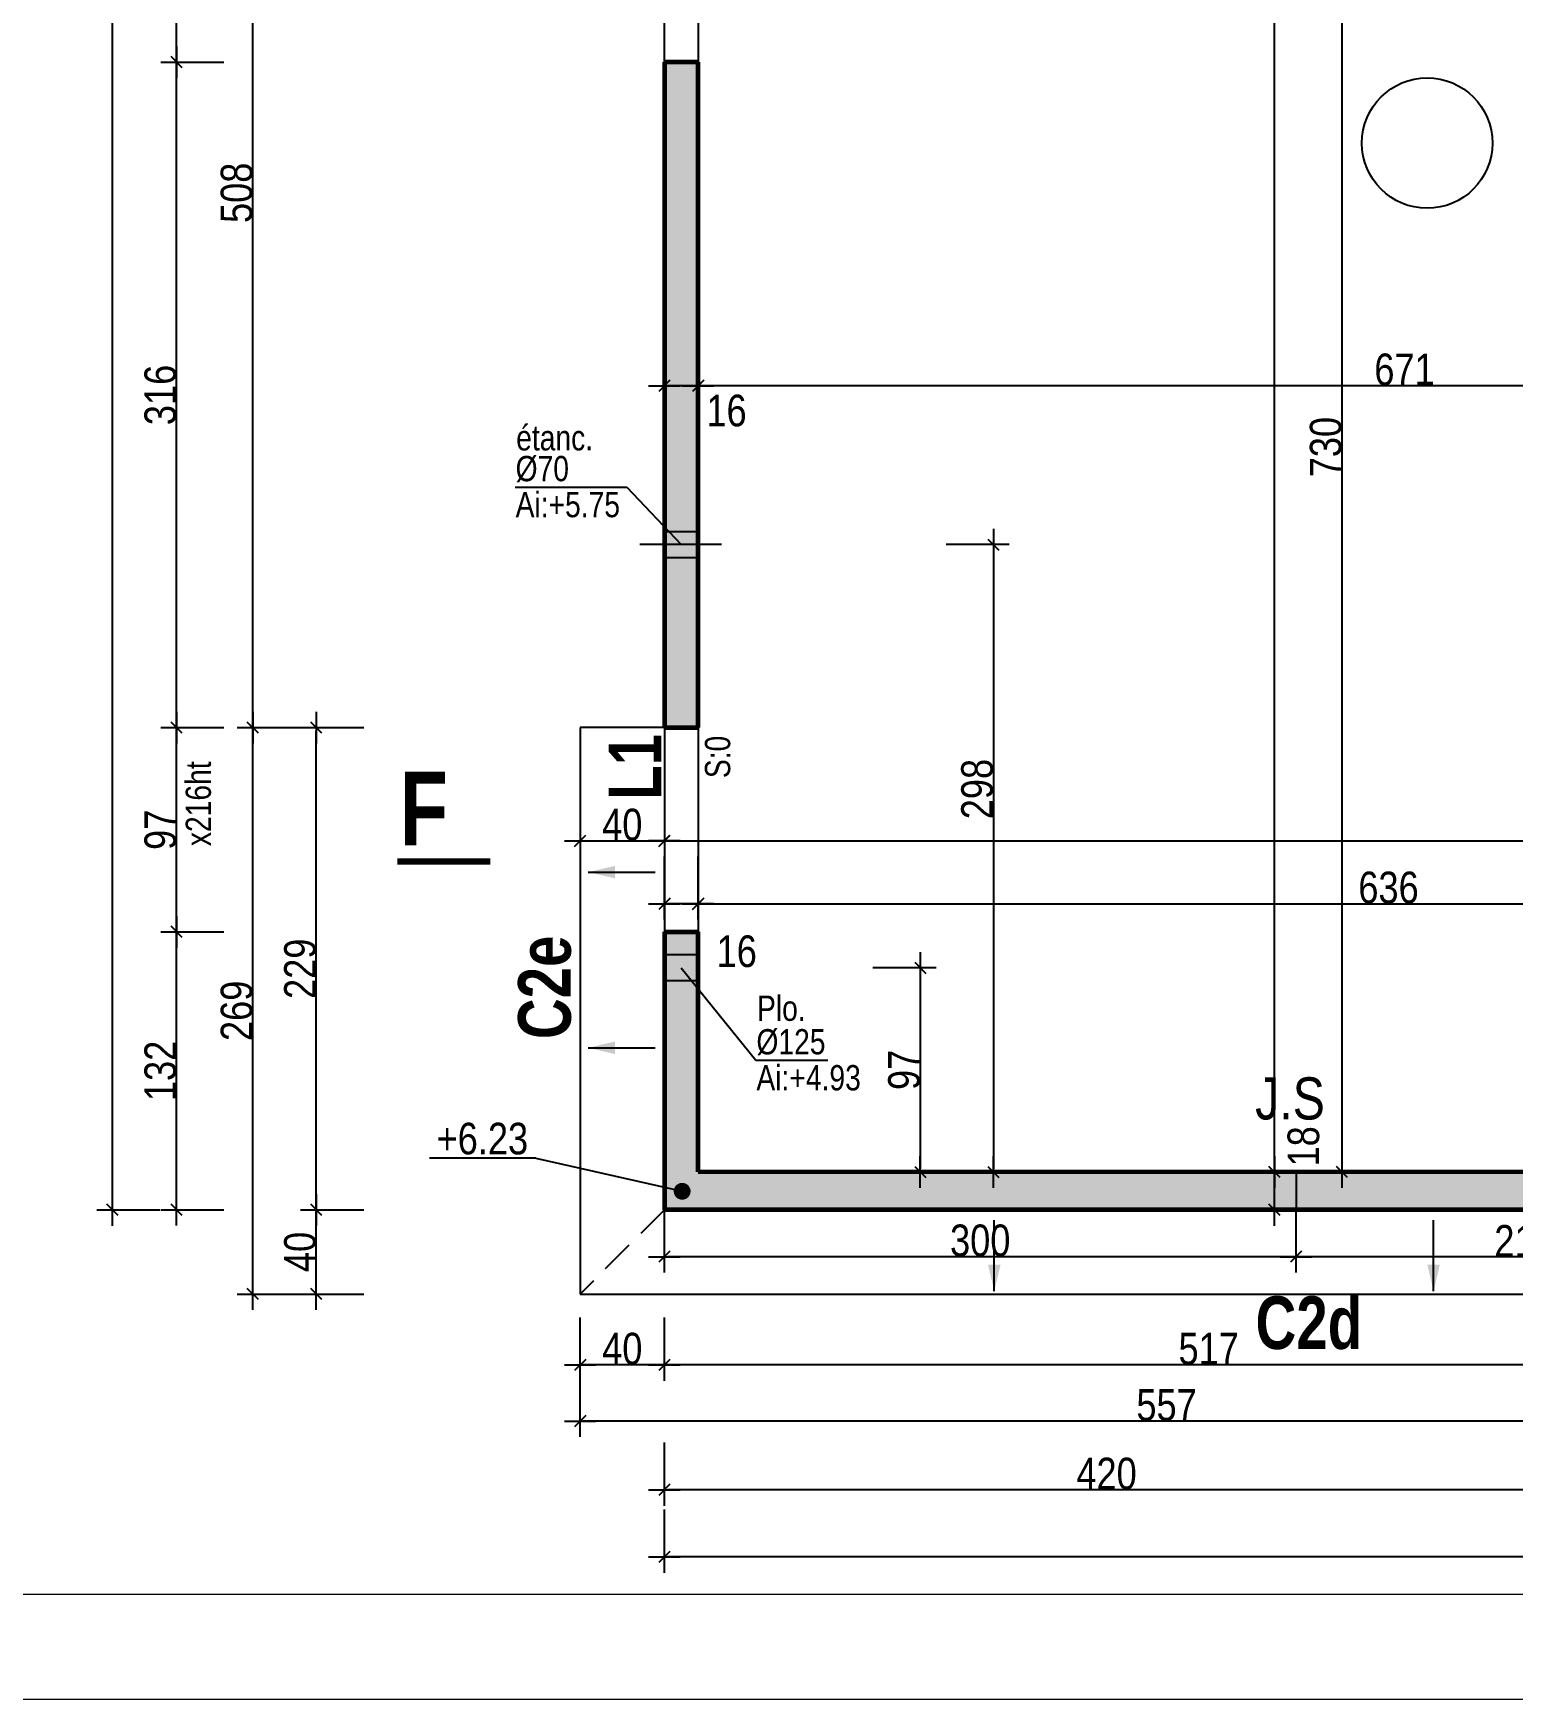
# Model space of a CAD drawing. Header units: centimetres. Extents: x 74297 to 80237, y -23027 to -18827.
# Drawn here: x 75021 to 75724, y -23027 to -22236 of the extents above; entities that cross this region are included whole.
import ezdxf
from ezdxf.enums import TextEntityAlignment as Align

# ---------------------------------------------------------------- set-up
doc = ezdxf.new("R2010")
doc.units = ezdxf.units.CM
doc.header["$LTSCALE"] = 0.5
doc.linetypes.add('CACHE2', pattern=[4.7625, 3.175, -1.5875])
doc.layers.get('DEFPOINTS').update_dxf_attribs({"linetype": 'CONTINUOUS'})
doc.layers.add('01_Cad_1_', color=5, linetype='CONTINUOUS', lineweight=9)
doc.layers.add('01_murs_coup', color=5, linetype='CONTINUOUS', lineweight=60)
for name, color, linetype in [('01_cote_gen', 4, 'CONTINUOUS'), ('01_linteaux', 2, 'CONTINUOUS'), ('01_poch_murs', 253, 'CONTINUOUS'), ('01_resv', 32, 'CONTINUOUS'), ('01_texte', 230, 'CONTINUOUS'), ('AA_COTES', 2, 'CONTINUOUS')]:
    doc.layers.add(name, color=color, linetype=linetype)
doc.styles.add('Arial Narrow', font='ARIALN.TTF')
doc.styles.add('impact', font='impact.ttf')
doc.styles.add('MATTE_TXT', font='arial.ttf')
doc.styles.add('STYLE2', font='ARIALN.TTF')
doc.dimstyles.new('JB50', dxfattribs={"dimscale": 0.1, "dimtxt": 150, "dimasz": 15, "dimexe": 0.1, "dimexo": 0.1, "dimgap": 0.09, "dimtad": 1, "dimdec": 1, "dimdsep": 46, "dimtxsty": 'STYLE2', "dimblk1": 'BOND_G', "dimblk2": 'BOND_D', "dimsah": 1, "dimcen": 1.5, "dimdle": 0.01, "dimse1": 1, "dimse2": 1, "dimclrd": 4, "dimclre": 2, "dimclrt": 6, "dimazin": 2, "dimtfac": 2.333333, "dimtdec": 1, "dimtix": 1, "dimtmove": 2, "dimatfit": 3, "dimldrblk": 'BOND_G', "dimfxl": 1, "dimtolj": 1, "dimtzin": 0, "dimarcsym": 0})

# ---------------------------------------------------------------- blocks, each defined once
blk = doc.blocks.new('BOND_G')
at = {"layer": 'AA_COTES', "color": 0}
for p, q in [((0, -5), (0, 15)), ((5, 0), (-5, 0)), ((1.77, 1.77), (-1.77, -1.77))]:
    blk.add_line(p, q, dxfattribs=at)
blk = doc.blocks.new('BOND_D')
at = {"layer": 'AA_COTES', "color": 0}
for p, q in [((5, 0), (-5, 0)), ((-1.77, -1.77), (1.77, 1.77)), ((0, 5), (0, -15))]:
    blk.add_line(p, q, dxfattribs=at)
blk = doc.blocks.new('*D19')
at = {"layer": '01_cote_gen', "color": 4, "lineweight": -2, "transparency": 16777216}
blk.add_line((75322.24, -22619.1), (76853.23, -22619.1), dxfattribs=at)
at = {"layer": 'DEFPOINTS', "color": 0, "transparency": 16777216}
for p in [(76854.73, -22619.1), (76854.73, -22633.43), (75320.74, -22728.43)]:
    blk.add_point(p, dxfattribs=at)
at = {"layer": '01_cote_gen', "color": 4, "lineweight": -2, "transparency": 16777216, "xscale": 1.5, "yscale": 1.5, "zscale": 1.5, "rotation": 180}
blk.add_blockref('BOND_G', (75320.74, -22619.1), dxfattribs=at)
at = {"layer": '01_cote_gen', "color": 4, "lineweight": -2, "transparency": 16777216, "xscale": 1.5, "yscale": 1.5, "zscale": 1.5}
blk.add_blockref('BOND_D', (76854.73, -22619.1), dxfattribs=at)
at = {"layer": '01_cote_gen', "color": 6, "transparency": 16777216, "insert": (76087.74, -22611.43), "char_height": 15, "attachment_point": 5, "style": 'STYLE2'}
blk.add_mtext('\\A1;1534', dxfattribs=at)
blk = doc.blocks.new('*D20')
at = {"layer": '01_cote_gen', "color": 4, "lineweight": -2, "transparency": 16777216}
blk.add_line((75335.25, -22648.97), (75322.25, -22648.97), dxfattribs=at)
at = {"layer": 'DEFPOINTS', "color": 0, "transparency": 16777216}
for p in [(75320.75, -22648.97), (75320.75, -22664.32), (75336.75, -22664.25)]:
    blk.add_point(p, dxfattribs=at)
at = {"layer": '01_cote_gen', "color": 4, "lineweight": -2, "transparency": 16777216, "xscale": 1.5, "yscale": 1.5, "zscale": 1.5, "rotation": 180}
blk.add_blockref('BOND_D', (75320.75, -22648.97), dxfattribs=at)
at = {"layer": '01_cote_gen', "color": 4, "lineweight": -2, "transparency": 16777216, "xscale": 1.5, "yscale": 1.5, "zscale": 1.5}
blk.add_blockref('BOND_G', (75336.75, -22648.97), dxfattribs=at)
at = {"layer": '01_cote_gen', "color": 6, "transparency": 16777216, "insert": (75355.08, -22671.6), "char_height": 15, "attachment_point": 5, "style": 'STYLE2'}
blk.add_mtext('\\A1;16', dxfattribs=at)
blk = doc.blocks.new('*D21')
at = {"layer": '01_cote_gen', "color": 4, "lineweight": -2, "transparency": 16777216}
blk.add_line((75338.23, -22648.97), (75971.24, -22648.97), dxfattribs=at)
at = {"layer": 'DEFPOINTS', "color": 0, "transparency": 16777216}
for p in [(75972.74, -22648.97), (75336.73, -22661.4), (75972.74, -22691.9)]:
    blk.add_point(p, dxfattribs=at)
at = {"layer": '01_cote_gen', "color": 4, "lineweight": -2, "transparency": 16777216, "xscale": 1.5, "yscale": 1.5, "zscale": 1.5, "rotation": 180}
blk.add_blockref('BOND_G', (75336.73, -22648.97), dxfattribs=at)
at = {"layer": '01_cote_gen', "color": 4, "lineweight": -2, "transparency": 16777216, "xscale": 1.5, "yscale": 1.5, "zscale": 1.5}
blk.add_blockref('BOND_D', (75972.74, -22648.97), dxfattribs=at)
at = {"layer": '01_cote_gen', "color": 6, "transparency": 16777216, "insert": (75664.63, -22641.3), "char_height": 15, "attachment_point": 5, "style": 'STYLE2'}
blk.add_mtext('\\A1;636', dxfattribs=at)
blk = doc.blocks.new('*D27')
at = {"layer": '01_cote_gen', "color": 4, "lineweight": -2, "transparency": 16777216}
blk.add_line((76006.24, -22402.95), (75338.22, -22402.95), dxfattribs=at)
at = {"layer": 'DEFPOINTS', "color": 0, "transparency": 16777216}
for p in [(75336.72, -22393.7), (76007.74, -22393.7), (75336.72, -22402.95)]:
    blk.add_point(p, dxfattribs=at)
at = {"layer": '01_cote_gen', "color": 4, "lineweight": -2, "transparency": 16777216, "xscale": 1.5, "yscale": 1.5, "zscale": 1.5, "rotation": 180}
blk.add_blockref('BOND_D', (75336.72, -22402.95), dxfattribs=at)
at = {"layer": '01_cote_gen', "color": 4, "lineweight": -2, "transparency": 16777216, "xscale": 1.5, "yscale": 1.5, "zscale": 1.5}
blk.add_blockref('BOND_G', (76007.74, -22402.95), dxfattribs=at)
at = {"layer": '01_cote_gen', "color": 6, "transparency": 16777216, "insert": (75672.23, -22395.28), "char_height": 15, "attachment_point": 5, "style": 'STYLE2'}
blk.add_mtext('\\A1;671', dxfattribs=at)
blk = doc.blocks.new('*D28')
at = {"layer": '01_cote_gen', "color": 4, "lineweight": -2, "transparency": 16777216}
blk.add_line((75335.22, -22402.95), (75322.22, -22402.95), dxfattribs=at)
at = {"layer": 'DEFPOINTS', "color": 0, "transparency": 16777216}
for p in [(75320.72, -22402.95), (75320.72, -22423.08), (75336.72, -22423.08)]:
    blk.add_point(p, dxfattribs=at)
at = {"layer": '01_cote_gen', "color": 4, "lineweight": -2, "transparency": 16777216, "xscale": 1.5, "yscale": 1.5, "zscale": 1.5, "rotation": 180}
blk.add_blockref('BOND_D', (75320.72, -22402.95), dxfattribs=at)
at = {"layer": '01_cote_gen', "color": 4, "lineweight": -2, "transparency": 16777216, "xscale": 1.5, "yscale": 1.5, "zscale": 1.5}
blk.add_blockref('BOND_G', (75336.72, -22402.95), dxfattribs=at)
at = {"layer": '01_cote_gen', "color": 6, "transparency": 16777216, "insert": (75350.23, -22414.82), "char_height": 15, "attachment_point": 5, "style": 'STYLE2'}
blk.add_mtext('\\A1;16', dxfattribs=at)
blk = doc.blocks.new('*D44')
at = {"layer": '01_cote_gen', "color": 4, "lineweight": -2, "transparency": 16777216}
blk.add_line((75610.46, -22792.83), (75610.46, -22777.83), dxfattribs=at)
at = {"layer": 'DEFPOINTS', "color": 0, "transparency": 16777216}
for p in [(75610.46, -22776.33), (75623.59, -22776.33), (75623.58, -22794.33)]:
    blk.add_point(p, dxfattribs=at)
at = {"layer": '01_cote_gen', "color": 4, "lineweight": -2, "transparency": 16777216, "xscale": 1.5, "yscale": 1.5, "zscale": 1.5}
for name, p, rotation in [('BOND_D', (75610.46, -22776.33), 90), ('BOND_G', (75610.46, -22794.33), 270)]:
    blk.add_blockref(name, p, dxfattribs=dict(at, rotation=rotation))
at = {"layer": '01_cote_gen', "color": 6, "transparency": 16777216, "insert": (75624.29, -22764.16), "char_height": 15, "attachment_point": 5, "rotation": 90, "style": 'STYLE2'}
blk.add_mtext('\\A1;18', dxfattribs=at)
blk = doc.blocks.new('*D65')
at = {"layer": '01_cote_gen', "color": 4, "lineweight": -2, "transparency": 16777216}
blk.add_line((75642.55, -22774.87), (75642.55, -22047.89), dxfattribs=at)
at = {"layer": 'DEFPOINTS', "color": 0, "transparency": 16777216}
for p in [(75642.55, -22046.39), (75708.72, -22046.39), (75674.53, -22776.37)]:
    blk.add_point(p, dxfattribs=at)
at = {"layer": '01_cote_gen', "color": 4, "lineweight": -2, "transparency": 16777216, "xscale": 1.5, "yscale": 1.5, "zscale": 1.5}
for name, p, rotation in [('BOND_D', (75642.55, -22046.39), 90), ('BOND_G', (75642.55, -22776.37), 270)]:
    blk.add_blockref(name, p, dxfattribs=dict(at, rotation=rotation))
at = {"layer": '01_cote_gen', "color": 6, "transparency": 16777216, "insert": (75634.88, -22432.08), "char_height": 15, "attachment_point": 5, "rotation": 90, "style": 'STYLE2'}
blk.add_mtext('\\A1;730', dxfattribs=at)
blk = doc.blocks.new('*D165')
at = {"layer": '01_cote_gen', "color": 4, "lineweight": -2, "transparency": 16777216}
blk.add_line((75610.46, -22774.87), (75610.46, -21347.89), dxfattribs=at)
at = {"layer": 'DEFPOINTS', "color": 0, "transparency": 16777216}
for p in [(75610.46, -21346.39), (75702.72, -21346.39), (75713.67, -22776.37)]:
    blk.add_point(p, dxfattribs=at)
at = {"layer": '01_cote_gen', "color": 4, "lineweight": -2, "transparency": 16777216, "xscale": 1.5, "yscale": 1.5, "zscale": 1.5}
for name, p, rotation in [('BOND_D', (75610.46, -21346.39), 90), ('BOND_G', (75610.46, -22776.37), 270)]:
    blk.add_blockref(name, p, dxfattribs=dict(at, rotation=rotation))
at = {"layer": '01_cote_gen', "color": 6, "transparency": 16777216, "insert": (75602.79, -22061.38), "char_height": 15, "attachment_point": 5, "rotation": 90, "style": 'STYLE2'}
blk.add_mtext('\\A1;1430', dxfattribs=at)
blk = doc.blocks.new('*D168')
at = {"layer": '01_cote_gen', "color": 4, "lineweight": -2, "transparency": 16777216}
blk.add_line((76853.23, -22959.15), (75322.22, -22959.15), dxfattribs=at)
at = {"layer": 'DEFPOINTS', "color": 0, "transparency": 16777216}
for p in [(75320.72, -22794.32), (76854.73, -22794.39), (75320.72, -22959.15)]:
    blk.add_point(p, dxfattribs=at)
at = {"layer": '01_cote_gen', "color": 4, "lineweight": -2, "transparency": 16777216, "xscale": 1.5, "yscale": 1.5, "zscale": 1.5, "rotation": 180}
blk.add_blockref('BOND_D', (75320.72, -22959.15), dxfattribs=at)
at = {"layer": '01_cote_gen', "color": 4, "lineweight": -2, "transparency": 16777216, "xscale": 1.5, "yscale": 1.5, "zscale": 1.5}
blk.add_blockref('BOND_G', (76854.73, -22959.15), dxfattribs=at)
at = {"layer": '01_cote_gen', "color": 6, "transparency": 16777216, "insert": (76087.73, -22951.48), "char_height": 15, "attachment_point": 5, "style": 'STYLE2'}
blk.add_mtext('\\A1;1534', dxfattribs=at)
blk = doc.blocks.new('*D177')
at = {"layer": '01_cote_gen', "color": 4, "lineweight": -2, "transparency": 16777216}
blk.add_line((75739.22, -22927.3), (75322.22, -22927.3), dxfattribs=at)
at = {"layer": 'DEFPOINTS', "color": 0, "transparency": 16777216}
for p in [(75320.72, -22794.38), (75740.72, -22794.38), (75320.72, -22927.3)]:
    blk.add_point(p, dxfattribs=at)
at = {"layer": '01_cote_gen', "color": 4, "lineweight": -2, "transparency": 16777216, "xscale": 1.5, "yscale": 1.5, "zscale": 1.5, "rotation": 180}
blk.add_blockref('BOND_D', (75320.72, -22927.3), dxfattribs=at)
at = {"layer": '01_cote_gen', "color": 4, "lineweight": -2, "transparency": 16777216, "xscale": 1.5, "yscale": 1.5, "zscale": 1.5}
blk.add_blockref('BOND_G', (75740.72, -22927.3), dxfattribs=at)
at = {"layer": '01_cote_gen', "color": 6, "transparency": 16777216, "insert": (75530.72, -22919.63), "char_height": 15, "attachment_point": 5, "style": 'STYLE2'}
blk.add_mtext('\\A1;420', dxfattribs=at)
blk = doc.blocks.new('*D182')
at = {"layer": '01_cote_gen', "color": 4, "lineweight": -2, "transparency": 16777216}
blk.add_line((75836.22, -22894.68), (75282.22, -22894.68), dxfattribs=at)
at = {"layer": 'DEFPOINTS', "color": 0, "transparency": 16777216}
for p in [(75280.72, -22834.29), (75837.72, -22834.29), (75280.72, -22894.68)]:
    blk.add_point(p, dxfattribs=at)
at = {"layer": '01_cote_gen', "color": 4, "lineweight": -2, "transparency": 16777216, "xscale": 1.5, "yscale": 1.5, "zscale": 1.5, "rotation": 180}
blk.add_blockref('BOND_D', (75280.72, -22894.68), dxfattribs=at)
at = {"layer": '01_cote_gen', "color": 4, "lineweight": -2, "transparency": 16777216, "xscale": 1.5, "yscale": 1.5, "zscale": 1.5}
blk.add_blockref('BOND_G', (75837.72, -22894.68), dxfattribs=at)
at = {"layer": '01_cote_gen', "color": 6, "transparency": 16777216, "insert": (75559.22, -22887.04), "char_height": 15, "attachment_point": 5, "style": 'STYLE2'}
blk.add_mtext('\\A1;557', dxfattribs=at)
blk = doc.blocks.new('*D183')
at = {"layer": '01_cote_gen', "color": 4, "lineweight": -2, "transparency": 16777216}
blk.add_line((75836.22, -22867.97), (75322.22, -22867.97), dxfattribs=at)
at = {"layer": 'DEFPOINTS', "color": 0, "transparency": 16777216}
for p in [(75320.72, -22794.32), (75837.72, -22834.29), (75320.72, -22867.97)]:
    blk.add_point(p, dxfattribs=at)
at = {"layer": '01_cote_gen', "color": 4, "lineweight": -2, "transparency": 16777216, "xscale": 1.5, "yscale": 1.5, "zscale": 1.5, "rotation": 180}
blk.add_blockref('BOND_D', (75320.72, -22867.97), dxfattribs=at)
at = {"layer": '01_cote_gen', "color": 4, "lineweight": -2, "transparency": 16777216, "xscale": 1.5, "yscale": 1.5, "zscale": 1.5}
blk.add_blockref('BOND_G', (75837.72, -22867.97), dxfattribs=at)
at = {"layer": '01_cote_gen', "color": 6, "transparency": 16777216, "insert": (75579.22, -22860.3), "char_height": 15, "attachment_point": 5, "style": 'STYLE2'}
blk.add_mtext('\\A1;517', dxfattribs=at)
blk = doc.blocks.new('*D184')
at = {"layer": '01_cote_gen', "color": 4, "lineweight": -2, "transparency": 16777216}
blk.add_line((75319.22, -22867.97), (75282.22, -22867.97), dxfattribs=at)
at = {"layer": 'DEFPOINTS', "color": 0, "transparency": 16777216}
for p in [(75280.72, -22794.32), (75320.72, -22794.32), (75280.72, -22867.97)]:
    blk.add_point(p, dxfattribs=at)
at = {"layer": '01_cote_gen', "color": 4, "lineweight": -2, "transparency": 16777216, "xscale": 1.5, "yscale": 1.5, "zscale": 1.5, "rotation": 180}
blk.add_blockref('BOND_D', (75280.72, -22867.97), dxfattribs=at)
at = {"layer": '01_cote_gen', "color": 4, "lineweight": -2, "transparency": 16777216, "xscale": 1.5, "yscale": 1.5, "zscale": 1.5}
blk.add_blockref('BOND_G', (75320.72, -22867.97), dxfattribs=at)
at = {"layer": '01_cote_gen', "color": 6, "transparency": 16777216, "insert": (75300.72, -22860.3), "char_height": 15, "attachment_point": 5, "style": 'STYLE2'}
blk.add_mtext('\\A1;40', dxfattribs=at)
blk = doc.blocks.new('*D185')
at = {"layer": '01_cote_gen', "color": 4, "lineweight": -2, "transparency": 16777216}
blk.add_line((75282.22, -22619.1), (75319.22, -22619.1), dxfattribs=at)
at = {"layer": 'DEFPOINTS', "color": 0, "transparency": 16777216}
for p in [(75320.72, -22619.1), (75280.72, -22627.7), (75320.72, -22627.7)]:
    blk.add_point(p, dxfattribs=at)
at = {"layer": '01_cote_gen', "color": 4, "lineweight": -2, "transparency": 16777216, "xscale": 1.5, "yscale": 1.5, "zscale": 1.5, "rotation": 180}
blk.add_blockref('BOND_G', (75280.72, -22619.1), dxfattribs=at)
at = {"layer": '01_cote_gen', "color": 4, "lineweight": -2, "transparency": 16777216, "xscale": 1.5, "yscale": 1.5, "zscale": 1.5}
blk.add_blockref('BOND_D', (75320.72, -22619.1), dxfattribs=at)
at = {"layer": '01_cote_gen', "color": 6, "transparency": 16777216, "insert": (75300.72, -22611.43), "char_height": 15, "attachment_point": 5, "style": 'STYLE2'}
blk.add_mtext('\\A1;40', dxfattribs=at)
blk = doc.blocks.new('*D186')
at = {"layer": '01_cote_gen', "color": 4, "lineweight": -2, "transparency": 16777216}
blk.add_line((75155.4, -22832.78), (75155.4, -22795.82), dxfattribs=at)
at = {"layer": 'DEFPOINTS', "color": 0, "transparency": 16777216}
for p in [(75155.4, -22794.32), (75294.14, -22794.32), (75294.13, -22834.28)]:
    blk.add_point(p, dxfattribs=at)
at = {"layer": '01_cote_gen', "color": 4, "lineweight": -2, "transparency": 16777216, "xscale": 1.5, "yscale": 1.5, "zscale": 1.5}
for name, p, rotation in [('BOND_D', (75155.4, -22794.32), 90), ('BOND_G', (75155.4, -22834.28), 270)]:
    blk.add_blockref(name, p, dxfattribs=dict(at, rotation=rotation))
at = {"layer": '01_cote_gen', "color": 6, "transparency": 16777216, "insert": (75147.73, -22814.3), "char_height": 15, "attachment_point": 5, "rotation": 90, "style": 'STYLE2'}
blk.add_mtext('\\A1;40', dxfattribs=at)
blk = doc.blocks.new('*D187')
at = {"layer": '01_cote_gen', "color": 4, "lineweight": -2, "transparency": 16777216}
blk.add_line((75155.4, -22792.82), (75155.4, -22566.82), dxfattribs=at)
at = {"layer": 'DEFPOINTS', "color": 0, "transparency": 16777216}
for p in [(75155.4, -22565.32), (75217.48, -22565.32), (75177.9, -22794.32)]:
    blk.add_point(p, dxfattribs=at)
at = {"layer": '01_cote_gen', "color": 4, "lineweight": -2, "transparency": 16777216, "xscale": 1.5, "yscale": 1.5, "zscale": 1.5}
for name, p, rotation in [('BOND_D', (75155.4, -22565.32), 90), ('BOND_G', (75155.4, -22794.32), 270)]:
    blk.add_blockref(name, p, dxfattribs=dict(at, rotation=rotation))
at = {"layer": '01_cote_gen', "color": 6, "transparency": 16777216, "insert": (75147.73, -22679.82), "char_height": 15, "attachment_point": 5, "rotation": 90, "style": 'STYLE2'}
blk.add_mtext('\\A1;229', dxfattribs=at)
blk = doc.blocks.new('*D188')
at = {"layer": '01_cote_gen', "color": 4, "lineweight": -2, "transparency": 16777216}
blk.add_line((75125.28, -22832.78), (75125.28, -22566.82), dxfattribs=at)
at = {"layer": 'DEFPOINTS', "color": 0, "transparency": 16777216}
for p in [(75125.28, -22565.32), (75177.9, -22565.32), (75177.9, -22834.28)]:
    blk.add_point(p, dxfattribs=at)
at = {"layer": '01_cote_gen', "color": 4, "lineweight": -2, "transparency": 16777216, "xscale": 1.5, "yscale": 1.5, "zscale": 1.5}
for name, p, rotation in [('BOND_D', (75125.28, -22565.32), 90), ('BOND_G', (75125.28, -22834.28), 270)]:
    blk.add_blockref(name, p, dxfattribs=dict(at, rotation=rotation))
at = {"layer": '01_cote_gen', "color": 6, "transparency": 16777216, "insert": (75117.62, -22699.8), "char_height": 15, "attachment_point": 5, "rotation": 90, "style": 'STYLE2'}
blk.add_mtext('\\A1;269', dxfattribs=at)
blk = doc.blocks.new('*D189')
at = {"layer": '01_cote_gen', "color": 4, "lineweight": -2, "transparency": 16777216}
blk.add_line((75089.05, -22792.82), (75089.05, -22663.82), dxfattribs=at)
at = {"layer": 'DEFPOINTS', "color": 0, "transparency": 16777216}
for p in [(75089.05, -22662.32), (75265.5, -22662.32), (75257.48, -22794.32)]:
    blk.add_point(p, dxfattribs=at)
at = {"layer": '01_cote_gen', "color": 4, "lineweight": -2, "transparency": 16777216, "xscale": 1.5, "yscale": 1.5, "zscale": 1.5}
for name, p, rotation in [('BOND_D', (75089.05, -22662.32), 90), ('BOND_G', (75089.05, -22794.32), 270)]:
    blk.add_blockref(name, p, dxfattribs=dict(at, rotation=rotation))
at = {"layer": '01_cote_gen', "color": 6, "transparency": 16777216, "insert": (75081.38, -22728.32), "char_height": 15, "attachment_point": 5, "rotation": 90, "style": 'STYLE2'}
blk.add_mtext('\\A1;132', dxfattribs=at)
blk = doc.blocks.new('*D190')
at = {"layer": '01_cote_gen', "color": 4, "lineweight": -2, "transparency": 16777216}
blk.add_line((75089.05, -22660.82), (75089.05, -22566.82), dxfattribs=at)
at = {"layer": 'DEFPOINTS', "color": 0, "transparency": 16777216}
for p in [(75089.05, -22565.32), (75265.47, -22565.32), (75265.5, -22662.32)]:
    blk.add_point(p, dxfattribs=at)
at = {"layer": '01_cote_gen', "color": 4, "lineweight": -2, "transparency": 16777216, "xscale": 1.5, "yscale": 1.5, "zscale": 1.5}
for name, p, rotation in [('BOND_D', (75089.05, -22565.32), 90), ('BOND_G', (75089.05, -22662.32), 270)]:
    blk.add_blockref(name, p, dxfattribs=dict(at, rotation=rotation))
at = {"layer": '01_cote_gen', "color": 6, "transparency": 16777216, "insert": (75081.38, -22613.82), "char_height": 15, "attachment_point": 5, "rotation": 90, "style": 'STYLE2'}
blk.add_mtext('\\A1;97', dxfattribs=at)
blk = doc.blocks.new('*D191')
at = {"layer": '01_cote_gen', "color": 4, "lineweight": -2, "transparency": 16777216}
blk.add_line((75089.05, -22247.82), (75089.05, -22058.82), dxfattribs=at)
at = {"layer": 'DEFPOINTS', "color": 0, "transparency": 16777216}
for p in [(75089.05, -22057.32), (75273.51, -22057.32), (75273.48, -22249.32)]:
    blk.add_point(p, dxfattribs=at)
at = {"layer": '01_cote_gen', "color": 4, "lineweight": -2, "transparency": 16777216, "xscale": 1.5, "yscale": 1.5, "zscale": 1.5}
for name, p, rotation in [('BOND_D', (75089.05, -22057.32), 90), ('BOND_G', (75089.05, -22249.32), 270)]:
    blk.add_blockref(name, p, dxfattribs=dict(at, rotation=rotation))
at = {"layer": '01_cote_gen', "color": 6, "transparency": 16777216, "insert": (75081.38, -22153.32), "char_height": 15, "attachment_point": 5, "rotation": 90, "style": 'STYLE2'}
blk.add_mtext('\\A1;192', dxfattribs=at)
blk = doc.blocks.new('*D197')
at = {"layer": '01_cote_gen', "color": 4, "lineweight": -2, "transparency": 16777216}
blk.add_line((75058.62, -22792.83), (75058.62, -21331.79), dxfattribs=at)
at = {"layer": 'DEFPOINTS', "color": 0, "transparency": 16777216}
for p in [(75058.62, -21330.29), (75111.55, -21330.29), (75331.27, -22794.33)]:
    blk.add_point(p, dxfattribs=at)
at = {"layer": '01_cote_gen', "color": 4, "lineweight": -2, "transparency": 16777216, "xscale": 1.5, "yscale": 1.5, "zscale": 1.5}
for name, p, rotation in [('BOND_D', (75058.62, -21330.29), 90), ('BOND_G', (75058.62, -22794.33), 270)]:
    blk.add_blockref(name, p, dxfattribs=dict(at, rotation=rotation))
at = {"layer": '01_cote_gen', "color": 6, "transparency": 16777216, "insert": (75050.95, -22062.31), "char_height": 15, "attachment_point": 5, "rotation": 90, "style": 'STYLE2'}
blk.add_mtext('\\A1;1464', dxfattribs=at)
blk = doc.blocks.new('*D202')
at = {"layer": '01_cote_gen', "color": 4, "lineweight": -2, "transparency": 16777216}
blk.add_line((76006.25, -22198.03), (75338.22, -22198.03), dxfattribs=at)
at = {"layer": 'DEFPOINTS', "color": 0, "transparency": 16777216}
for p in [(75336.72, -22198.03), (75336.72, -22205.53), (76007.75, -22237.39)]:
    blk.add_point(p, dxfattribs=at)
at = {"layer": '01_cote_gen', "color": 4, "lineweight": -2, "transparency": 16777216, "xscale": 1.5, "yscale": 1.5, "zscale": 1.5, "rotation": 180}
blk.add_blockref('BOND_D', (75336.72, -22198.03), dxfattribs=at)
at = {"layer": '01_cote_gen', "color": 4, "lineweight": -2, "transparency": 16777216, "xscale": 1.5, "yscale": 1.5, "zscale": 1.5}
blk.add_blockref('BOND_G', (76007.75, -22198.03), dxfattribs=at)
at = {"layer": '01_cote_gen', "color": 6, "transparency": 16777216, "insert": (75672.24, -22190.37), "char_height": 15, "attachment_point": 5, "style": 'STYLE2'}
blk.add_mtext('\\A1;671', dxfattribs=at)
blk = doc.blocks.new('*D214')
at = {"layer": '01_cote_gen', "color": 4, "lineweight": -2, "transparency": 16777216}
blk.add_line((75089.05, -22563.82), (75089.05, -22250.82), dxfattribs=at)
at = {"layer": 'DEFPOINTS', "color": 0, "transparency": 16777216}
for p in [(75089.05, -22249.32), (75111.55, -22249.32), (75111.55, -22565.32)]:
    blk.add_point(p, dxfattribs=at)
at = {"layer": '01_cote_gen', "color": 4, "lineweight": -2, "transparency": 16777216, "xscale": 1.5, "yscale": 1.5, "zscale": 1.5}
for name, p, rotation in [('BOND_D', (75089.05, -22249.32), 90), ('BOND_G', (75089.05, -22565.32), 270)]:
    blk.add_blockref(name, p, dxfattribs=dict(at, rotation=rotation))
at = {"layer": '01_cote_gen', "color": 6, "transparency": 16777216, "insert": (75081.38, -22407.32), "char_height": 15, "attachment_point": 5, "rotation": 90, "style": 'STYLE2'}
blk.add_mtext('\\A1;316', dxfattribs=at)
blk = doc.blocks.new('*D296')
at = {"layer": '01_cote_gen', "color": 4, "lineweight": -2, "transparency": 16777216}
blk.add_line((75442.26, -22680.86), (75442.26, -22774.83), dxfattribs=at)
at = {"layer": 'DEFPOINTS', "color": 0, "transparency": 16777216}
for p in [(75375.52, -22679.36), (75433.85, -22776.33), (75442.26, -22776.33)]:
    blk.add_point(p, dxfattribs=at)
at = {"layer": '01_cote_gen', "color": 4, "lineweight": -2, "transparency": 16777216, "xscale": 1.5, "yscale": 1.5, "zscale": 1.5}
for name, p, rotation in [('BOND_G', (75442.26, -22679.36), 90), ('BOND_D', (75442.26, -22776.33), 270)]:
    blk.add_blockref(name, p, dxfattribs=dict(at, rotation=rotation))
at = {"layer": '01_cote_gen', "color": 6, "transparency": 16777216, "insert": (75434.59, -22727.84), "char_height": 15, "attachment_point": 5, "rotation": 90, "style": 'STYLE2'}
blk.add_mtext('\\A1;97', dxfattribs=at)
blk = doc.blocks.new('*D307')
at = {"layer": '01_cote_gen', "color": 4, "lineweight": -2, "transparency": 16777216}
blk.add_line((75476.97, -22479.89), (75476.97, -22774.84), dxfattribs=at)
at = {"layer": 'DEFPOINTS', "color": 0, "transparency": 16777216}
for p in [(75468.87, -22478.39), (75468.82, -22776.34), (75476.97, -22776.34)]:
    blk.add_point(p, dxfattribs=at)
at = {"layer": '01_cote_gen', "color": 4, "lineweight": -2, "transparency": 16777216, "xscale": 1.5, "yscale": 1.5, "zscale": 1.5}
for name, p, rotation in [('BOND_G', (75476.97, -22478.39), 90), ('BOND_D', (75476.97, -22776.34), 270)]:
    blk.add_blockref(name, p, dxfattribs=dict(at, rotation=rotation))
at = {"layer": '01_cote_gen', "color": 6, "transparency": 16777216, "insert": (75469.3, -22594.49), "char_height": 15, "attachment_point": 5, "rotation": 90, "style": 'STYLE2'}
blk.add_mtext('\\A1;298', dxfattribs=at)
blk = doc.blocks.new('*D319')
at = {"layer": '01_cote_gen', "color": 4, "lineweight": -2, "transparency": 16777216}
blk.add_line((75836.22, -22816.56), (75622.22, -22816.56), dxfattribs=at)
at = {"layer": 'DEFPOINTS', "color": 0, "transparency": 16777216}
for p in [(75620.72, -22785.36), (75837.72, -22794.42), (75620.72, -22816.56)]:
    blk.add_point(p, dxfattribs=at)
at = {"layer": '01_cote_gen', "color": 4, "lineweight": -2, "transparency": 16777216, "xscale": 1.5, "yscale": 1.5, "zscale": 1.5, "rotation": 180}
blk.add_blockref('BOND_D', (75620.72, -22816.56), dxfattribs=at)
at = {"layer": '01_cote_gen', "color": 4, "lineweight": -2, "transparency": 16777216, "xscale": 1.5, "yscale": 1.5, "zscale": 1.5}
blk.add_blockref('BOND_G', (75837.72, -22816.56), dxfattribs=at)
at = {"layer": '01_cote_gen', "color": 6, "transparency": 16777216, "insert": (75729.22, -22809.02), "char_height": 15, "attachment_point": 5, "style": 'STYLE2'}
blk.add_mtext('\\A1;217', dxfattribs=at)
blk = doc.blocks.new('*D320')
at = {"layer": '01_cote_gen', "color": 4, "lineweight": -2, "transparency": 16777216}
blk.add_line((75619.22, -22816.56), (75322.22, -22816.56), dxfattribs=at)
at = {"layer": 'DEFPOINTS', "color": 0, "transparency": 16777216}
for p in [(75620.72, -22785.36), (75320.72, -22794.32), (75320.72, -22816.56)]:
    blk.add_point(p, dxfattribs=at)
at = {"layer": '01_cote_gen', "color": 4, "lineweight": -2, "transparency": 16777216, "xscale": 1.5, "yscale": 1.5, "zscale": 1.5, "rotation": 180}
blk.add_blockref('BOND_D', (75320.72, -22816.56), dxfattribs=at)
at = {"layer": '01_cote_gen', "color": 4, "lineweight": -2, "transparency": 16777216, "xscale": 1.5, "yscale": 1.5, "zscale": 1.5}
blk.add_blockref('BOND_G', (75620.72, -22816.56), dxfattribs=at)
at = {"layer": '01_cote_gen', "color": 6, "transparency": 16777216, "insert": (75470.72, -22808.9), "char_height": 15, "attachment_point": 5, "style": 'STYLE2'}
blk.add_mtext('\\A1;300', dxfattribs=at)
blk = doc.blocks.new('*D322')
at = {"layer": '01_cote_gen', "color": 4, "lineweight": -2, "transparency": 16777216}
blk.add_line((75125.28, -22563.82), (75125.28, -22058.82), dxfattribs=at)
at = {"layer": 'DEFPOINTS', "color": 0, "transparency": 16777216}
for p in [(75125.28, -22057.32), (75147.78, -22057.32), (75177.9, -22565.32)]:
    blk.add_point(p, dxfattribs=at)
at = {"layer": '01_cote_gen', "color": 4, "lineweight": -2, "transparency": 16777216, "xscale": 1.5, "yscale": 1.5, "zscale": 1.5}
for name, p, rotation in [('BOND_D', (75125.28, -22057.32), 90), ('BOND_G', (75125.28, -22565.32), 270)]:
    blk.add_blockref(name, p, dxfattribs=dict(at, rotation=rotation))
at = {"layer": '01_cote_gen', "color": 6, "transparency": 16777216, "insert": (75117.62, -22311.32), "char_height": 15, "attachment_point": 5, "rotation": 90, "style": 'STYLE2'}
blk.add_mtext('\\A1;508', dxfattribs=at)

msp = doc.modelspace()

# ---------------------------------------------------------------- hatches: boundary and pattern name
at = {"layer": '01_poch_murs'}
h = msp.add_hatch(color=256, dxfattribs=at)
h.dxf.hatch_style = 1
h.paths.add_polyline_path([(75336.72, -21346.39), (75320.72, -21346.39), (75320.72, -21526.32), (75336.72, -21526.32)])
h.paths.add_polyline_path([(75336.72, -21623.32), (75320.72, -21623.32), (75320.72, -21670.32), (75336.72, -21670.32)])
h.paths.add_polyline_path([(75336.72, -21862.32), (75320.72, -21862.32), (75320.72, -22057.32), (75336.72, -22057.32)])
h.paths.add_polyline_path([(75336.74, -22249.32), (75320.8, -22249.31), (75320.8, -22249.32), (75320.71, -22565.32), (75320.75, -22565.32), (75336.71, -22565.32)])
h.paths.add_polyline_path([(75740.72, -22776.38), (75336.72, -22776.32), (75336.73, -22662.32), (75320.73, -22662.32), (75320.72, -22794.32), (75740.72, -22794.38)])
h.paths.add_polyline_path([(76025.72, -22776.42), (75990.72, -22776.42), (75990.72, -22543.36), (76025.72, -22543.36), (76025.72, -22174.34), (76007.75, -22174.34), (76007.72, -22525.36), (75972.72, -22525.36), (75972.72, -22776.41), (75837.72, -22776.39), (75837.72, -22794.42), (76025.72, -22794.42)])
h.paths.add_polyline_path([(76025.72, -22049.34), (76007.76, -22049.34), (76007.75, -22072.34), (76025.72, -22072.34)])
h.paths.add_polyline_path([(76202.72, -22049.34), (76184.72, -22049.34), (76184.72, -22225.4), (76149.72, -22225.39), (76149.72, -22371.33), (76167.72, -22371.33), (76167.72, -22243.39), (76202.72, -22243.39)])
h.paths.add_polyline_path([(76167.72, -22473.33), (76149.72, -22473.33), (76149.72, -22794.4), (76331.73, -22794.39), (76331.73, -22776.39), (76167.72, -22776.39)])
h.paths.add_polyline_path([(76854.72, -22628.33), (76838.72, -22628.33), (76838.72, -22776.39), (76428.73, -22776.39), (76428.73, -22794.39), (76854.73, -22794.39)])
h.paths.add_polyline_path([(76854.72, -22292.54), (76838.72, -22292.54), (76838.72, -22531.35), (76854.72, -22531.35)])
h.paths.add_polyline_path([(76854.72, -21957.34), (76838.72, -21957.34), (76838.72, -22100.34), (76854.72, -22100.34)])
h.paths.add_polyline_path([(76854.72, -21669.33), (76838.72, -21669.33), (76838.72, -21765.33), (76854.72, -21765.33)])
h.paths.add_polyline_path([(76854.72, -21346.39), (76838.72, -21346.39), (76838.72, -21572.33), (76854.72, -21572.33)])

# ---------------------------------------------------------------- linework, layer by layer
at = {"layer": '01_Cad_1_', "color": 2}
msp.add_line((79187.16, -22976.92), (74347.16, -22976.92), dxfattribs=at)
at = {"layer": '01_Cad_1_'}
msp.add_line((79187.16, -23026.92), (74297.16, -23026.92), dxfattribs=at)
at = {"layer": '01_linteaux'}
for p, q in [((75320.8, -22249.32), (75320.72, -22057.32)), ((75336.72, -22057.32), (75336.72, -22249.32)), ((75280.72, -22565.32), (75280.72, -22834.28)), ((75320.75, -22565.32), (75280.72, -22565.32)), ((75320.71, -22565.32), (75320.73, -22662.32)), ((75336.71, -22565.32), (75336.73, -22662.32)), ((75620.72, -22776.36), (75620.72, -22794.35)), ((75280.72, -22834.28), (75837.72, -22834.29))]:
    msp.add_line(p, q, dxfattribs=at)
at = {"layer": '01_linteaux', "linetype": 'CACHE2', "ltscale": 10}
msp.add_line((75320.72, -22794.32), (75280.72, -22834.28), dxfattribs=at)
at = {"layer": '01_murs_coup'}
for p, q in [((75320.74, -22249.31), (75320.71, -22565.32)), ((75336.74, -22249.32), (75320.74, -22249.31)), ((75336.71, -22565.32), (75336.74, -22249.32)), ((75320.71, -22565.32), (75336.71, -22565.32)), ((75320.73, -22662.32), (75320.72, -22794.32)), ((75320.73, -22662.32), (75336.73, -22662.32)), ((75336.72, -22776.32), (75336.73, -22662.32)), ((75740.72, -22776.38), (75336.72, -22776.32)), ((75740.72, -22794.38), (75320.72, -22794.32))]:
    msp.add_line(p, q, dxfattribs=at)
at = {"layer": '01_resv'}
for p, q in [((75249.79, -22451.04), (75302.88, -22451.04)), ((75302.88, -22451.04), (75328.72, -22478.39)), ((75320.73, -22484.64), (75320.73, -22472.14)), ((75320.73, -22472.14), (75336.73, -22472.14)), ((75336.73, -22472.14), (75336.73, -22484.64)), ((75347.8, -22478.39), (75309.04, -22478.39)), ((75336.73, -22484.64), (75320.73, -22484.64)), ((75320.73, -22685.61), (75320.73, -22673.11)), ((75320.73, -22673.11), (75336.73, -22673.11)), ((75328.73, -22679.36), (75364.16, -22723.22)), ((75336.73, -22673.11), (75336.73, -22685.61)), ((75336.73, -22685.61), (75320.73, -22685.61)), ((75364.16, -22723.22), (75398.31, -22723.22)), ((75336.72, -22729.57), (75336.72, -22776.32)), ((75336.72, -22776.32), (75397.58, -22776.33))]:
    msp.add_line(p, q, dxfattribs=at)
for points in [[(75320.73, -22472.14), (75336.73, -22472.14), (75336.73, -22484.64), (75320.73, -22484.64)], [(75320.73, -22673.11), (75336.73, -22673.11), (75336.73, -22685.61), (75320.73, -22685.61)]]:
    msp.add_solid(points, dxfattribs=at)
at = {"layer": '01_texte'}
for p, q in [((75284.49, -22633.93), (75316.35, -22633.93)), ((75284.49, -22717.35), (75316.35, -22717.35)), ((75259.68, -22769.71), (75209.13, -22769.71)), ((75259.68, -22769.71), (75329.16, -22785.5)), ((75477.41, -22832.97), (75477.41, -22799.21)), ((75686.03, -22832.97), (75686.03, -22799.21))]:
    msp.add_line(p, q, dxfattribs=at)
at = {"layer": '01_texte', "const_width": 3}
msp.add_lwpolyline([(75238.07, -22628.83), (75193.82, -22628.83)], dxfattribs=at)
at = {"layer": '01_texte', "const_width": 4}
msp.add_lwpolyline([(75327.16, -22785.5, 1), (75331.16, -22785.5, 1)], format="xyb", close=True, dxfattribs=at)
at = {"layer": '01_texte'}
msp.add_circle((75682.99, -22287.68), 30.98, dxfattribs=at)
for points in [[(75284.49, -22633.93), (75297.28, -22630.95), (75297.28, -22633.93)], [(75284.49, -22633.93), (75297.28, -22636.91), (75297.28, -22633.93)], [(75284.49, -22717.35), (75297.28, -22714.37), (75297.28, -22717.35)], [(75284.49, -22717.35), (75297.28, -22720.33), (75297.28, -22717.35)], [(75477.41, -22832.97), (75474.43, -22820.29), (75477.41, -22820.29)], [(75477.41, -22832.97), (75480.39, -22820.29), (75477.41, -22820.29)], [(75686.03, -22832.97), (75683.05, -22820.29), (75686.03, -22820.29)], [(75686.03, -22832.97), (75689.01, -22820.29), (75686.03, -22820.29)]]:
    msp.add_solid(points, dxfattribs=at)

# ---------------------------------------------------------------- texts
at = {"layer": '01_resv', "style": 'MATTE_TXT', "width": 0.8}
for s, p in [('étanc.', (75250.33, -22437.26)), ('%%C70', (75250.06, -22451.89)), ('Ai:+5.75', (75250.06, -22468.98)), ('Plo.', (75364.71, -22708.16)), ('%%C125', (75364.43, -22724.08)), ('Ai:+4.93', (75364.43, -22741.17))]:
    msp.add_text(s, height=12, dxfattribs=at).set_placement(p, align=Align.BOTTOM_LEFT)
at = {"layer": '01_texte', "style": 'impact'}
for s, height, rotation, p in [('L1', 25, 90, (75326.8, -22583.95)), ('F', 35, 0, (75206.45, -22631.68)), ('C2e', 25, 90, (75283.76, -22688.65))]:
    msp.add_text(s, height=height, rotation=rotation, dxfattribs=at).set_placement(p, align=Align.BOTTOM_CENTER)
at = {"layer": '01_texte', "style": 'MATTE_TXT', "width": 0.8}
for s, p in [('S:0', (75355.58, -22579.22)), ('x216ht', (75108.95, -22601.46))]:
    msp.add_text(s, height=12, rotation=90, dxfattribs=at).set_placement(p, align=Align.BOTTOM_CENTER)
at = {"layer": '01_texte', "style": 'Arial Narrow'}
for s, height, p in [('J.S', 20, (75601.3, -22751.39)), ('+6.23', 15, (75212.52, -22767.96))]:
    msp.add_text(s, height=height, dxfattribs=at).set_placement(p)
at = {"layer": '01_texte', "style": 'impact'}
msp.add_text('C2d', height=25, dxfattribs=at).set_placement((75626.8, -22867.88), align=Align.BOTTOM_CENTER)

# ---------------------------------------------------------------- dimensions: what is measured, and where the dimension line sits
at = {"layer": '01_cote_gen'}
for base, p1, p2, picture, middle in [((75058.62, -21330.29), (75331.27, -22794.33), (75111.55, -21330.29), '*D197', (75050.95, -22062.31)), ((75610.46, -21346.39), (75713.67, -22776.37), (75702.72, -21346.39), '*D165', (75602.79, -22061.38)), ((75089.05, -22057.32), (75273.48, -22249.32), (75273.51, -22057.32), '*D191', (75081.38, -22153.32)), ((75125.28, -22057.32), (75177.9, -22565.32), (75147.78, -22057.32), '*D322', (75117.62, -22311.32)), ((75089.05, -22249.32), (75111.55, -22565.32), (75111.55, -22249.32), '*D214', (75081.38, -22407.32)), ((75089.05, -22565.32), (75265.5, -22662.32), (75265.47, -22565.32), '*D190', (75081.38, -22613.82)), ((75125.28, -22565.32), (75177.9, -22834.28), (75177.9, -22565.32), '*D188', (75117.62, -22699.8)), ((75155.4, -22565.32), (75177.9, -22794.32), (75217.48, -22565.32), '*D187', (75147.73, -22679.82)), ((75089.05, -22662.32), (75257.48, -22794.32), (75265.5, -22662.32), '*D189', (75081.38, -22728.32)), ((75442.26, -22776.33), (75375.52, -22679.36), (75433.85, -22776.33), '*D296', (75434.59, -22727.84)), ((75155.4, -22794.32), (75294.13, -22834.28), (75294.14, -22794.32), '*D186', (75147.73, -22814.3))]:
    dim = msp.add_linear_dim(base=base, p1=p1, p2=p2, angle=90, dimstyle='JB50', dxfattribs=at)
    dim.commit()
    dim.dimension.update_dxf_attribs({"geometry": picture, "text_midpoint": middle})
for base, p1, p2, picture, middle in [((75642.55, -22046.39), (75674.53, -22776.37), (75708.72, -22046.39), '*D65', (75634.88, -22432.08)), ((75476.9664, -22776.3388), (75468.8685, -22478.3878), (75468.825, -22776.3388), '*D307', (75469.2988, -22594.4926)), ((75610.46, -22776.33), (75623.58, -22794.33), (75623.59, -22776.33), '*D44', (75624.29, -22764.16))]:
    dim = msp.add_linear_dim(base=base, p1=p1, p2=p2, angle=90, dimstyle='JB50', dxfattribs=at)
    dim.commit()
    dim.dimension.update_dxf_attribs({"geometry": picture, "text_midpoint": middle, "dimtype": 160})
for base, p1, p2, picture, middle in [((75336.72, -22198.03), (76007.75, -22237.39), (75336.72, -22205.53), '*D202', (75672.24, -22190.37)), ((75336.72, -22402.95), (76007.74, -22393.7), (75336.72, -22393.7), '*D27', (75672.23, -22395.28)), ((75320.72, -22619.1), (75280.72, -22627.7), (75320.72, -22627.7), '*D185', (75300.72, -22611.43)), ((76854.73, -22619.1), (75320.74, -22728.43), (76854.73, -22633.43), '*D19', (76087.74, -22611.43)), ((75320.72, -22816.56), (75620.72, -22785.36), (75320.72, -22794.32), '*D320', (75470.72, -22808.9)), ((75620.72, -22816.56), (75837.72, -22794.42), (75620.72, -22785.36), '*D319', (75729.22, -22809.02)), ((75280.72, -22867.97), (75320.72, -22794.32), (75280.72, -22794.32), '*D184', (75300.72, -22860.3)), ((75320.72, -22959.15), (76854.73, -22794.39), (75320.72, -22794.32), '*D168', (76087.73, -22951.48)), ((75320.72, -22867.97), (75837.72, -22834.29), (75320.72, -22794.32), '*D183', (75579.22, -22860.3)), ((75320.72, -22927.3), (75740.72, -22794.38), (75320.72, -22794.38), '*D177', (75530.72, -22919.63)), ((75280.72, -22894.68), (75837.72, -22834.29), (75280.72, -22834.29), '*D182', (75559.22, -22887.04))]:
    dim = msp.add_linear_dim(base=base, p1=p1, p2=p2, dimstyle='JB50', dxfattribs=at)
    dim.commit()
    dim.dimension.update_dxf_attribs({"geometry": picture, "text_midpoint": middle})
for base, p1, p2, picture, middle in [((75320.72, -22402.95), (75336.72, -22423.08), (75320.72, -22423.08), '*D28', (75350.23, -22414.82)), ((75320.75, -22648.97), (75336.75, -22664.25), (75320.75, -22664.32), '*D20', (75355.08, -22671.6)), ((75972.74, -22648.97), (75336.73, -22661.4), (75972.74, -22691.9), '*D21', (75664.63, -22641.3))]:
    dim = msp.add_linear_dim(base=base, p1=p1, p2=p2, dimstyle='JB50', dxfattribs=at)
    dim.commit()
    dim.dimension.update_dxf_attribs({"geometry": picture, "text_midpoint": middle, "dimtype": 160})

doc.saveas('drawing.dxf')
